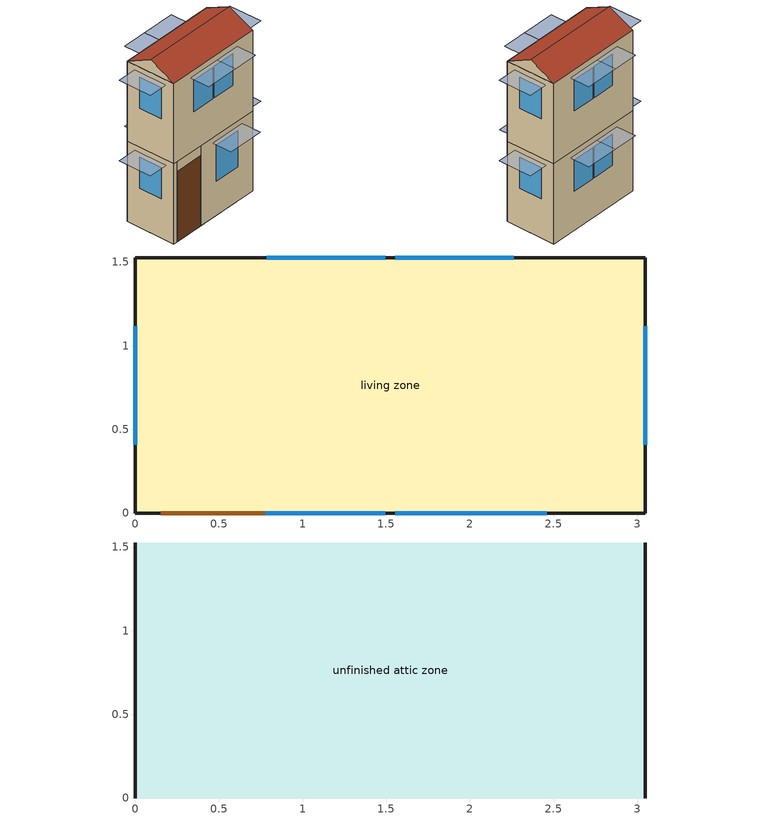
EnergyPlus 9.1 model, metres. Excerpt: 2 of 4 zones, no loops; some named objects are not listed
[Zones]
living zone
 floor foundation (FloorFndGrndFinSlab): 0,0 0,1.52 3.05,1.52 3.05,0 z0
 wall outside (WallExtInsFin): 3.05,0 3.05,1.52 0,1.52 0,0 3.05,0 z2.44:4.88; 0.13,0 1.05,0 3.05,0 3.05,1.52 0,1.52 0,0 0.13,0 z0:2.44
 window (WindowConstruction): 3.05,0.41 3.05,1.12 / 0,1.12 0,0.41 / 2.26,1.52 1.55,1.52 / 1.49,1.52 0.79,1.52 z3.63:4.57; 0.78,0 1.49,0 / 1.55,0 2.27,0 z3.62:4.57; 0,1.12 0,0.41 / 2.26,1.52 1.55,1.52 / 1.49,1.52 0.79,1.52 / 3.05,0.41 3.05,1.12 z1.19:2.13; 1.64,0 2.46,0 z1.04:2.13
 door (Door): 0.15,0 1.02,0 z0:2.13
unfinished attic zone
 floor to living zone (FloorFinInsUnfinAttic): 0,1.52 3.05,1.52 3.05,0 0,0 z4.88
 wall outside (WallExtUninsUnfin): 0,0.76,5.26 0,1.52,4.88 0,0,4.88; 3.05,0.76,5.26 3.05,0,4.88 3.05,1.52,4.88
 roof outside (RoofUnfinInsExt): 3.05,0.76,5.26 0,0.76,5.26 0,0,4.88 3.05,0,4.88; 0,0.76,5.26 3.05,0.76,5.26 3.05,1.52,4.88 0,1.52,4.88
shading: 3.05,1.27 3.05,0.26 3.66,0.26 3.66,1.27 z4.72; 1.65,0 0.62,0 0.62,-0.61 1.65,-0.61 z4.72; 2.42,0 1.4,0 1.4,-0.61 2.42,-0.61 z4.72; 0,0.26 0,1.27 -0.61,1.27 -0.61,0.26 z2.29; 1.4,1.52 2.42,1.52 2.42,2.13 1.4,2.13 z2.29; 0.63,1.52 1.65,1.52 1.65,2.13 0.63,2.13 z2.29; 3.05,1.27 3.05,0.26 3.66,0.26 3.66,1.27 z2.29; 2.61,0 1.49,0 1.49,-0.61 2.61,-0.61 z2.29; 0,0.26 0,1.27 -0.61,1.27 -0.61,0.26 z4.72; 1.4,1.52 2.42,1.52 2.42,2.13 1.4,2.13 z4.72; 0.63,1.52 1.65,1.52 1.65,2.13 0.63,2.13 z4.72
[Building]
Building 1: North Axis {deg}=22.5; Terrain=Suburbs
[Site:Location]
Denver Intl Ap_CO_USA: Latitude {deg}=39.83; Longitude {deg}=-104.65; Time Zone {hr}=-7; Elevation {m}=1650
[Site:GroundTemperature:Deep]
10.8753, 10.8753, 10.8753, 10.8753, 10.8753, 10.8753, 10.8753, 10.8753, 10.8753, 10.8753, 10.8753, 10.8753
[Site:WaterMainsTemperature]
Calculation Method=Correlation; Annual Average Outdoor Air Temperature {C}=10.8753; Maximum Difference In Monthly Average Outdoor Air Temperatures {deltaC}=23.1524
[Material] Roughness=Rough
Name | Thickness {m} | Conductivity {W/m-K} | Density {kg/m3} | Specific Heat {J/kg-K} | Thermal Absorptance | Solar Absorptance | Visible Absorptance
Asphalt Shingles&#44 Medium | 0.009525 | 0.162714 | 1121.4 | 1465.45 | 0.91 | 0.85 | 0.85
Concrete 4.0 in. | 0.1016 | 1.803125 | 2242.8 | 837.4 | 0.9 | 0.7 | 0.7
DoorMaterial | 0.04445 | 0.0612267 | 512.64 | 1214.23 | 0.9 | 0.7 | 0.7
Drywall 0.5 in. | 0.0127 | 0.160291 | 801 | 837.4 | 0.9 | 0.5 | 0.1
Floor Covering | 0.0127 | 0.0433444 | 54.468 | 1339.84 | 0.9 | 0.9 | 0.7
FloorFinStudAndAirFloor | 0.1397 | 0.557395 | 67.691 | 1210.98 | 0.9 | 0.7 | 0.7
FloorUAAdditionalCeilingIns | 0.12827 | 0.0411113 | 16.02 | 1046.75 | 0.9 | 0.7 | 0.7
FloorUATrussandIns | 0.0889 | 0.0436674 | 50.7834 | 1165.1 | 0.9 | 0.7 | 0.7
FootingMaterial | 0.2032 | 1.803125 | 2242.8 | 837.4 | 0.9 | 0.7 | 0.7
res furniture material living space | 0.1524 | 0.115458 | 640.8 | 1214.23 | 0.9 | 0.6 | 0.1
RoofSheathing | 0.01905 | 0.115458 | 512.64 | 1214.23 | 0.9 | 0.7 | 0.7
RoofUARoofIns | 0.18415 | 8.02397 | 37.0049 | 1207.88 | 0.9 | 0.7 | 0.7
Vinyl&#44 Light | 0.009525 | 0.089435 | 177.822 | 1046.75 | 0.9 | 0.3 | 0.3
WallSheathing | 0.0127 | 0.115458 | 512.64 | 1214.23 | 0.9 | 0.7 | 0.7
WallStudAndCavity | 0.0889 | 0.054245 | 162.403 | 1178.92 | 0.9 | 0.7 | 0.7
WallStudAndCavity 1 | 0.0889 | 0.393744 | 83.0341 | 1211.67 | 0.9 | 0.7 | 0.7
WallStudAndCavity 2 | 0.0889 | 0.397942 | 83.0341 | 1211.67 | 0.9 | 0.7 | 0.7
Wood Floor | 0.015875 | 0.115458 | 544.68 | 1214.23 | 0.9 | 0.7 | 0.7
[WindowMaterial:Shade]
CoolingShade: Solar Transmittance=0.999; Solar Reflectance=0.00099; Visible Transmittance=0.999; Visible Reflectance=0.00099; Infrared Hemispherical Emissivity=1e-005; Infrared Transmittance=0.999; Thickness {m}=0.0001; Conductivity {W/m-K}=10000; Shade to Glass Distance {m}=0.001; Top Opening Multiplier=0; Bottom Opening Multiplier=0; Left-Side Opening Multiplier=0; Right-Side Opening Multiplier=0; Airflow Permeability=0
[WindowMaterial:SimpleGlazingSystem]
WindowMaterial: U-Factor {W/m2-K}=2.10086; Solar Heat Gain Coefficient=0.21
[Construction]
Door: DoorMaterial
FloorFinInsUnfinAttic: FloorUAAdditionalCeilingIns, FloorUATrussandIns, Drywall 0.5 in.
FloorFinUninsFin Reversed: Floor Covering, Wood Floor, RoofSheathing, FloorFinStudAndAirFloor, Drywall 0.5 in.
FloorFndGrndFinSlab: Concrete 4.0 in., Floor Covering
FootingConstruction: FootingMaterial
res furniture construction living space; res furniture construction living space|story 2: res furniture material living space
RoofUnfinInsExt: Asphalt Shingles&#44 Medium, RoofSheathing, RoofUARoofIns
WallExtInsFin: Vinyl&#44 Light, WallSheathing, WallStudAndCavity, Drywall 0.5 in.
WallExtUninsUnfin: Vinyl&#44 Light, WallSheathing, WallStudAndCavity 1
WallIntFinUninsFin: WallStudAndCavity 2, Drywall 0.5 in.
WindowConstruction: WindowMaterial
[Zone]
living zone: Floor Area {m2}=9.290304; Part of Total Floor Area=Yes
res ds res ac asys ret air zone; res ds res fur gas asys ret air zone: Volume {m3}=0.25
unfinished attic zone: 
[InternalMass] Zone=living zone
Name | Construction | Surface Area {m2}
Merged Surface 6 - Surface 7 | FloorFinUninsFin Reversed | 4.645152
living space Partition; living space|story 2 Partition | WallIntFinUninsFin | 4.645152
res furniture mass living space | res furniture construction living space | 1.85806
res furniture mass living space|story 2 | res furniture construction living space|story 2 | 1.85806
[People] Zone or ZoneList=living zone; Number of People Schedule=res occupants schedule; Number of People Calculation Method=People; Number of People=1.32; Fraction Radiant=0.319734; Sensible Heat Fraction=0.573; Activity Level Schedule=Schedule Ruleset 1; Carbon Dioxide Generation Rate {m3/s-W}=0; Enable ASHRAE 55 Comfort Warnings=No; Mean Radiant Temperature Calculation Type=ZoneAveraged
res occupants|living space; res occupants|living space|story 2
[ElectricEquipment] Zone or ZoneList=living zone; Schedule=Always On Discrete; Design Level Calculation Method=EquipmentLevel; Design Level {W}=0; Fraction Latent=0; Fraction Radiant=0; Fraction Lost=1
res infil_1 bath fan; res infil_1 house fan; res infil_1 range fan
[OtherEquipment] Fuel Type=None; Design Level Calculation Method=EquipmentLevel
Name | Zone or ZoneList | Schedule | Design Level {W} | Fraction Latent | Fraction Radiant | Fraction Lost
res bath | living zone | res bath schedule | 6337.27 | 0 | 0 | 0
res ds res ac asys SupDCnToLvEq; res ds res ac asys SupLatLkToLvEq; res ds res ac asys SupSLkToLvEq; res ds res fur gas asys SupDCnToLvEq; res ds res fur gas asys SupLatLkToLvEq; res ds res fur gas asys SupSLkToLvEq | living zone | Always On Discrete | 0
res hot water distribution | living zone | res hot water distribution schedule | 99.0622 | 0 | 0 | 0
res shower | living zone | res shower schedule | 7899.46 | 0.487197 | 0 | 0
res sink | living zone | res sink schedule | 2132.88 | 0.312222 | 0 | 0
res ds res ac asys RetDCnToPlEq; res ds res ac asys RetLatLkEq; res ds res ac asys RetSLkEq | res ds res ac asys ret air zone | Always On Discrete | 0
res ds res fur gas asys RetDCnToPlEq; res ds res fur gas asys RetLatLkEq; res ds res fur gas asys RetSLkEq | res ds res fur gas asys ret air zone | Always On Discrete | 0
res ds res ac asys RetDCnToAhEquip; res ds res ac asys SupDCnToAhEq; res ds res ac asys SupLatLkToAhEq; res ds res ac asys SupSLkToAhEq; res ds res fur gas asys RetDCnToAhEquip; res ds res fur gas asys SupDCnToAhEq; res ds res fur gas asys SupLatLkToAhEq; res ds res fur gas asys SupSLkToAhEq | unfinished attic zone | Always On Discrete | 0
[ZoneInfiltration:DesignFlowRate] Zone or ZoneList=living zone; Schedule=Always On Discrete; Design Flow Rate Calculation Method=Flow/Zone; Design Flow Rate {m3/s}=0
res infil_1 flow; res nv_1 flow
[ZoneMixing] Schedule=Always On Continuous; Design Flow Rate Calculation Method=Flow/Zone; Design Flow Rate {m3/s}=0
Name | Zone | Source Zone
res ds res ac asys AhToLivMix; res ds res fur gas asys AhToLivMix | living zone | unfinished attic zone
res ds res ac asys LivToAhMix; res ds res fur gas asys LivToAhMix | unfinished attic zone | living zone
[ZoneInfiltration:EffectiveLeakageArea]
res infil|unfinished attic space: Zone=unfinished attic zone; Schedule=Always On Discrete; Effective Air Leakage Area {cm2}=154.684; Stack Coefficient=2.64777e-05; Wind Coefficient=3.58865e-05
[WindowShadingControl]
WindowShadingControl: Zone=living zone; Shading Type=InteriorShade; Shading Control Type=OnIfScheduleAllows; Schedule=Window shading schedule; Shading Control Is Scheduled=Yes; Glare Control Is Active=No; Shading Device Material=CoolingShade; Multiple Surface Control Type=Group; Fenestration Surface Name 1=Surface 5 - Window 1; Fenestration Surface Name 2=Surface 11 - Window 2; Fenestration Surface Name 3=Surface 3 - Window 2; Fenestration Surface Name 4=Surface 3 - Window 1; Fenestration Surface Name 5=Surface 9 - Window 2; Fenestration Surface Name 6=Surface 2 - Window 1; Fenestration Surface Name 7=Surface 8 - Window 1; Fenestration Surface Name 8=Surface 4 - Window 1; Fenestration Surface Name 9=Surface 11 - Window 1; Fenestration Surface Name 10=Surface 9 - Window 1; Fenestration Surface Name 11=Surface 10 - Window 1
[SurfaceProperty:ExposedFoundationPerimeter]
Surface 1: Exposed Perimeter Calculation Method=TotalExposedPerimeter; Total Exposed Perimeter {m}=9.144; Exposed Perimeter Fraction=1
[AvailabilityManager:Scheduled] Schedule=Always On Discrete
res ac asys Availability Manager; res fur gas asys Availability Manager
[AirLoopHVAC:ReturnPlenum]
Name | Zone
res ac asys return plenum | res ds res ac asys ret air zone
res fur gas asys return plenum | res ds res fur gas asys ret air zone
[Foundation:Kiva]
Foundation Kiva 1: Interior Horizontal Insulation Depth {m}=0; Exterior Horizontal Insulation Width {m}=0; Wall Height Above Grade {m}=0.2032; Wall Depth Below Slab {m}=0.2032; Footing Wall Construction=FootingConstruction; Footing Depth {m}=0.3
[Foundation:Kiva:Settings]
Soil Conductivity {W/m-K}=1.731; Soil Density {kg/m3}=1842.3; Soil Specific Heat {J/kg-K}=418.7; Ground Solar Absorptivity=0.9; Ground Thermal Absorptivity=0.9; Ground Surface Roughness {m}=0.03; Far-Field Width {m}=40; Deep-Ground Boundary Condition=ZeroFlux; Deep-Ground Depth {m}=40; Minimum Cell Dimension {m}=0.02; Maximum Cell Growth Coefficient=1.5; Simulation Timestep=Hourly
[ElectricLoadCenter:Distribution]
res photovoltaics elec load center dist: Generator List=res photovoltaics elec load center dist Generators; Generator Operation Scheme Type=Baseload; Electrical Buss Type=DirectCurrentWithInverter; Inverter=res photovoltaics inverter
[ElectricLoadCenter:Generators]
res photovoltaics elec load center dist Generators: Generator Name 1=res photovoltaics generator; Generator Object Type 1=Generator:PVWatts; Generator Rated Electric Power Output 1 {W}=2500
[Generator:PVWatts]
res photovoltaics generator: DC System Capacity {W}=2500; Module Type=Standard; Array Type=FixedRoofMounted; System Losses=0.14; Array Geometry Type=TiltAzimuth; Tilt Angle {deg}=26.5651; Azimuth Angle {deg}=22.5; Ground Coverage Ratio=0.4
[ElectricLoadCenter:Inverter:PVWatts]
res photovoltaics inverter: DC to AC Size Ratio=1.1; Inverter Efficiency=0.96
[EnergyManagementSystem:GlobalVariable]
res_ds_res_ac_asys_AhMfr
res_ds_res_ac_asys_AhT
res_ds_res_ac_asys_AhToLiv
res_ds_res_ac_asys_AhTt
res_ds_res_ac_asys_AhVfr
res_ds_res_ac_asys_AhW
res_ds_res_ac_asys_AhWt
res_ds_res_ac_asys_FanRtf
res_ds_res_ac_asys_LivToAh
res_ds_res_ac_asys_lk_ret_fan_equiv
res_ds_res_ac_asys_lk_sup_fan_equiv
res_ds_res_ac_asys_RaT
res_ds_res_ac_asys_RaW
res_ds_res_ac_asys_RetDCnToAh
res_ds_res_ac_asys_RetDCnToPl
res_ds_res_ac_asys_RetLatLk
res_ds_res_ac_asys_RetSLk
res_ds_res_ac_asys_SupDCnToAh
res_ds_res_ac_asys_SupDCnToLv
res_ds_res_ac_asys_SupLatLkToAh
res_ds_res_ac_asys_SupLatLkToLv
res_ds_res_ac_asys_SupSLkToAh
res_ds_res_ac_asys_SupSLkToLv
res_ds_res_fur_gas_asys_AhMfr
res_ds_res_fur_gas_asys_AhT
res_ds_res_fur_gas_asys_AhToLiv
res_ds_res_fur_gas_asys_AhTt
res_ds_res_fur_gas_asys_AhVfr
res_ds_res_fur_gas_asys_AhW
res_ds_res_fur_gas_asys_AhWt
res_ds_res_fur_gas_asys_FanRtf
res_ds_res_fur_gas_asys_LivToAh
res_ds_res_fur_gas_asys_lk_ret_fan_equiv
res_ds_res_fur_gas_asys_lk_sup_fan_equiv
res_ds_res_fur_gas_asys_RaT
res_ds_res_fur_gas_asys_RaW
res_ds_res_fur_gas_asys_RetDCnToAh
res_ds_res_fur_gas_asys_RetDCnToPl
res_ds_res_fur_gas_asys_RetLatLk
res_ds_res_fur_gas_asys_RetSLk
res_ds_res_fur_gas_asys_SupDCnToAh
res_ds_res_fur_gas_asys_SupDCnToLv
res_ds_res_fur_gas_asys_SupLatLkToAh
res_ds_res_fur_gas_asys_SupLatLkToLv
res_ds_res_fur_gas_asys_SupSLkToAh
res_ds_res_fur_gas_asys_SupSLkToLv
[EnergyManagementSystem:Sensor]
Name | Output:Variable or Output:Meter | Output:Variable or Output:Meter Index Key
res_af_vw_s | Site Wind Speed
res_ds_res_ac_asys_ah_mfr_s | System Node Mass Flow Rate | Node 24
res_ds_res_ac_asys_ah_tt_s | System Node Temperature | Node 24
res_ds_res_ac_asys_ah_t_s; res_ds_res_fur_gas_asys_ah_t_s | Zone Air Temperature | unfinished attic zone
res_ds_res_ac_asys_ah_vfr_s | System Node Current Density Volume Flow Rate | Node 24
res_ds_res_ac_asys_ah_wt_s | System Node Humidity Ratio | Node 24
res_ds_res_ac_asys_ah_w_s; res_ds_res_fur_gas_asys_ah_w_s | Zone Mean Air Humidity Ratio | unfinished attic zone
res_ds_res_ac_asys_ra_t_s | System Node Temperature | Node 27
res_ds_res_ac_asys_ra_w_s | System Node Humidity Ratio | Node 27
res_ds_res_fur_gas_asys_ah_mfr_s | System Node Mass Flow Rate | Node 17
res_ds_res_fur_gas_asys_ah_tt_s | System Node Temperature | Node 17
res_ds_res_fur_gas_asys_ah_vfr_s | System Node Current Density Volume Flow Rate | Node 17
res_ds_res_fur_gas_asys_ah_wt_s | System Node Humidity Ratio | Node 17
res_ds_res_fur_gas_asys_ra_t_s | System Node Temperature | Node 20
res_ds_res_fur_gas_asys_ra_w_s | System Node Humidity Ratio | Node 20
res_infil_1_bath_sch_s | Schedule Value | res mv_1 bath exhaust schedule
res_infil_1_range_sch_s | Schedule Value | res mv_1 range exhaust schedule
res_infil_1_wh_sch_s | Schedule Value | Always On Discrete
res_nv_1_nva_s | Schedule Value | res nv_1 avail schedule
res_nv_1_sp_s | Schedule Value | res nv_1 temp schedule
res_nv_pb_s | Site Outdoor Air Barometric Pressure
res_nv_wt_s | Site Outdoor Air Humidity Ratio
res_shower_mixsp | Schedule Value | res shower temperature schedule
[EnergyManagementSystem:Actuator]
Name | Actuated Component Unique | Actuated Component Type | Actuated Component Control Type
res_ds_res_ac_asys_AhToLivMix_act | res ds res ac asys AhToLivMix | ZoneMixing | Air Exchange Flow Rate
res_ds_res_ac_asys_LivToAhMix_act | res ds res ac asys LivToAhMix | ZoneMixing | Air Exchange Flow Rate
res_ds_res_ac_asys_RetDCnToAhEquip_act | res ds res ac asys RetDCnToAhEquip | OtherEquipment | Power Level
res_ds_res_ac_asys_RetDCnToPlEq_act | res ds res ac asys RetDCnToPlEq | OtherEquipment | Power Level
res_ds_res_ac_asys_RetLatLkEq_act | res ds res ac asys RetLatLkEq | OtherEquipment | Power Level
res_ds_res_ac_asys_RetSLkEq_act | res ds res ac asys RetSLkEq | OtherEquipment | Power Level
res_ds_res_ac_asys_SupDCnToAhEq_act | res ds res ac asys SupDCnToAhEq | OtherEquipment | Power Level
res_ds_res_ac_asys_SupDCnToLvEq_act | res ds res ac asys SupDCnToLvEq | OtherEquipment | Power Level
res_ds_res_ac_asys_SupLatLkToAhEq_act | res ds res ac asys SupLatLkToAhEq | OtherEquipment | Power Level
res_ds_res_ac_asys_SupLatLkToLvEq_act | res ds res ac asys SupLatLkToLvEq | OtherEquipment | Power Level
res_ds_res_ac_asys_SupSLkToAhEq_act | res ds res ac asys SupSLkToAhEq | OtherEquipment | Power Level
res_ds_res_ac_asys_SupSLkToLvEq_act | res ds res ac asys SupSLkToLvEq | OtherEquipment | Power Level
res_ds_res_fur_gas_asys_AhToLivMix_act | res ds res fur gas asys AhToLivMix | ZoneMixing | Air Exchange Flow Rate
res_ds_res_fur_gas_asys_LivToAhMix_act | res ds res fur gas asys LivToAhMix | ZoneMixing | Air Exchange Flow Rate
res_ds_res_fur_gas_asys_RetDCnToAhEquip_act | res ds res fur gas asys RetDCnToAhEquip | OtherEquipment | Power Level
res_ds_res_fur_gas_asys_RetDCnToPlEq_act | res ds res fur gas asys RetDCnToPlEq | OtherEquipment | Power Level
res_ds_res_fur_gas_asys_RetLatLkEq_act | res ds res fur gas asys RetLatLkEq | OtherEquipment | Power Level
res_ds_res_fur_gas_asys_RetSLkEq_act | res ds res fur gas asys RetSLkEq | OtherEquipment | Power Level
res_ds_res_fur_gas_asys_SupDCnToAhEq_act | res ds res fur gas asys SupDCnToAhEq | OtherEquipment | Power Level
res_ds_res_fur_gas_asys_SupDCnToLvEq_act | res ds res fur gas asys SupDCnToLvEq | OtherEquipment | Power Level
res_ds_res_fur_gas_asys_SupLatLkToAhEq_act | res ds res fur gas asys SupLatLkToAhEq | OtherEquipment | Power Level
res_ds_res_fur_gas_asys_SupLatLkToLvEq_act | res ds res fur gas asys SupLatLkToLvEq | OtherEquipment | Power Level
res_ds_res_fur_gas_asys_SupSLkToAhEq_act | res ds res fur gas asys SupSLkToAhEq | OtherEquipment | Power Level
res_ds_res_fur_gas_asys_SupSLkToLvEq_act | res ds res fur gas asys SupSLkToLvEq | OtherEquipment | Power Level
res_infil_1_bath_fan_act | res infil_1 bath fan | ElectricEquipment | Electric Power Level
res_infil_1_flow_act | res infil_1 flow | Zone Infiltration | Air Exchange Flow Rate
res_infil_1_house_fan_act | res infil_1 house fan | ElectricEquipment | Electric Power Level
res_infil_1_range_fan_act | res infil_1 range fan | ElectricEquipment | Electric Power Level
res_nv_1_flow_act | res nv_1 flow | Zone Infiltration | Air Exchange Flow Rate
[Schedule:Constant] Hourly Value=1
Always On Continuous; Always On Discrete
[Schedule:Day:Interval]
res bath schedule allday1; res bath schedule allday2; res bath schedule allday3; res bath schedule allday4; res bath schedule allday6; res bath schedule allday7; res occupants schedule winter design; res shower schedule allday5; Schedule Day 3; Schedule Day 5; Schedule Day 6; Schedule Day 7; Schedule Day 8; Schedule Day 9; Window shading schedule allday1; Window shading schedule allday11; Window shading schedule allday12; Window shading schedule allday2; Window shading schedule allday3; Window shading schedule allday4: No, 24:00, 0
res bath schedule allday5: No, 10:30, 0, 10:50, 0.361288, 24:00, 0
res hot water distribution schedule allday1; res hot water distribution schedule allday10; res hot water distribution schedule allday11; res hot water distribution schedule allday12; res hot water distribution schedule allday2; res hot water distribution schedule allday3; res hot water distribution schedule allday4; res hot water distribution schedule allday5; res hot water distribution schedule allday6; res hot water distribution schedule allday7; res hot water distribution schedule allday8; res hot water distribution schedule allday9: No, 01:00, 0.078424, 02:00, 0.0392749, 04:00, 0.00981873, 05:00, 0.0392749, 06:00, 0.274547, 07:00, 0.941213, 08:00, 1, 09:00, 0.960725, 10:00, 0.843152, 11:00, 0.764728, 12:00, 0.60788, 13:00, 0.529456, 15:00, 0.470544, 16:00, 0.411757, 17:00, 0.548968, 18:00, 0.725453, 19:00, 0.86279, 20:00, 0.823515, 21:00, 0.745091, 22:00, 0.60788, 23:00, 0.529456, 24:00, 0.294058
res occupants schedule allday1; res occupants schedule allday10; res occupants schedule allday11; res occupants schedule allday12; res occupants schedule allday2; res occupants schedule allday3; res occupants schedule allday4; res occupants schedule allday5; res occupants schedule allday6; res occupants schedule allday7; res occupants schedule allday8; res occupants schedule allday9: No, 07:00, 1, 08:00, 0.88, 09:00, 0.41, 16:00, 0.24, 17:00, 0.29, 18:00, 0.55, 21:00, 0.9, 24:00, 1
res occupants schedule summer design; Window shading schedule allday10; Window shading schedule allday5; Window shading schedule allday6; Window shading schedule allday7; Window shading schedule allday8; Window shading schedule allday9: No, 24:00, 1
res shower schedule allday1: No, 17:50, 0, 18:00, 0.0792065, 18:10, 0.316826, 24:00, 0
res shower schedule allday2: No, 23:00, 0, 23:10, 0.248714, 24:00, 0
res shower schedule allday3: No, 09:40, 0, 10:00, 0.319912, 10:10, 0, 10:20, 0.464365, 24:00, 0
res shower schedule allday4: No, 08:10, 0, 08:20, 0.172128, 08:30, 0.258193, 24:00, 0
res shower schedule allday6: No, 05:10, 0, 05:20, 0.35256, 05:30, 0.493583, 21:20, 0, 21:30, 0.220132, 21:40, 0.366887, 24:00, 0
res shower schedule allday7: No, 03:50, 0, 04:00, 0.157899, 04:30, 0, 04:40, 0.489101, 04:50, 0.0978202, 09:40, 0, 09:50, 0.154225, 24:00, 0
res sink schedule allday1: No, 06:40, 0, 06:50, 0.0086028, 07:30, 0, 07:40, 0.0212629, 11:50, 0, 12:00, 0.01205, 12:10, 0.0746492, 12:40, 0, 12:50, 0.0014948, 14:00, 0, 14:10, 0.0018914, 14:30, 0, 14:40, 0.0430445, 15:30, 0, 15:40, 0.0015863, 15:50, 0.0124771, 16:00, 0.0140024, 18:10, 0, 18:20, 0.0001525, 18:40, 0, 18:50, 0.108054, 19:00, 0.0105552, 19:10, 0.0058572, 19:30, 0, 19:40, 0.002593, 21:00, 0, 21:10, 0.0084808, 21:20, 0.0346858, 22:10, 0, 22:20, 0.0104026, 22:50, 0, 23:00, 0.0011897, 24:00, 0
res sink schedule allday2: No, 07:30, 0, 07:40, 0.0137584, 07:50, 0, 08:00, 0.0368517, 09:50, 0, 10:00, 0.111562, 10:10, 0.0028066, 10:20, 0, 10:30, 0.0716901, 12:30, 0, 12:40, 0.028432, 15:20, 0, 15:30, 0.0456376, 17:20, 0, 17:30, 0.0330994, 19:10, 0, 19:20, 0.0031117, 19:30, 0.0042709, 24:00, 0
res sink schedule allday3: No, 00:30, 0, 00:40, 0.0021049, 03:30, 0, 03:40, 0.0138499, 03:50, 0.0053386, 11:10, 0, 11:20, 0.0322758, 11:30, 0.0024405, 13:20, 0, 13:30, 0.0039048, 14:20, 0, 14:30, 0.0010677, 16:30, 0, 16:40, 0.0026236, 17:00, 0, 17:10, 0.0176327, 18:30, 0, 18:40, 0.0690055, 22:20, 0, 22:30, 0.0258389, 22:40, 0.0006406, 23:10, 0, 23:20, 0.0341672, 24:00, 0
res sink schedule allday4: No, 01:50, 0, 02:00, 0.03554, 04:50, 0, 05:00, 0.0367907, 07:00, 0, 07:10, 0.0053996, 07:20, 0.0198597, 07:30, 0.0270592, 08:20, 0, 08:30, 0.0179683, 08:40, 0.0655889, 08:50, 0.0573215, 09:00, 0, 09:10, 0.138987, 10:30, 0, 10:40, 0.0021354, 11:10, 0, 11:20, 0.144966, 11:30, 0.143319, 11:40, 0.0082062, 11:50, 0.0019829, 12:00, 0.0206833, 14:10, 0, 14:20, 0.0084808, 14:30, 0.00241, 14:40, 0, 14:50, 0.0370653, 15:50, 0, 16:00, 0.0349298, 17:10, 0, 17:20, 0.0017389, 17:50, 0, 18:00, 0.035662, 18:10, 0.0040268, 19:00, 0, 19:10, 0.151373, 22:20, 0, 22:30, 0.0772118, 24:00, 0
res sink schedule allday5: No, 00:10, 0.0152837, 06:10, 0, 06:20, 0.202196, 06:30, 0.354088, 07:40, 0, 07:50, 0.0074436, 12:00, 0, 12:10, 0.0003356, 12:20, 0.0276693, 12:40, 0, 12:50, 0.0931361, 13:10, 0, 13:20, 0.0402379, 14:10, 0, 14:20, 0.0084198, 17:00, 0, 17:10, 0.050488, 17:30, 0, 17:40, 0.0607687, 18:00, 0, 18:10, 0.0286455, 19:30, 0, 19:40, 0.0096095, 20:00, 0, 20:10, 0.0325808, 22:40, 0, 22:50, 0.033435, 24:00, 0
res sink schedule allday6: No, 01:40, 0, 01:50, 0.156315, 06:10, 0, 06:20, 0.0126602, 08:00, 0, 08:10, 0.0030506, 08:20, 0.0008847, 08:40, 0, 08:50, 0.0012508, 09:50, 0, 10:00, 0.132947, 12:00, 0, 12:10, 0.0358756, 13:40, 0, 13:50, 0.0626601, 14:00, 0.0663819, 15:00, 0, 15:10, 0.0149481, 15:50, 0, 16:00, 0.0352655, 16:50, 0, 17:00, 0.0036608, 17:20, 0, 17:30, 0.033496, 17:40, 0, 17:50, 0.0455765, 18:00, 0.0424649, 18:10, 0.0245882, 18:20, 0.0461866, 18:30, 0.190055, 18:40, 0.0491153, 19:10, 0, 19:20, 0.0698597, 19:30, 0, 19:40, 0.0044844, 19:50, 0.0025016, 22:00, 0, 22:10, 0.0629652, 23:00, 0, 23:10, 0.0049115, 24:00, 0
res sink schedule allday7: No, 05:20, 0, 05:30, 0.0002135, 05:40, 0.0007931, 06:00, 0, 06:10, 0.0058267, 06:40, 0, 06:50, 0.266565, 07:00, 0.0653753, 07:10, 0, 07:20, 0.0323673, 09:00, 0, 09:10, 0.0221477, 09:50, 0, 10:00, 0.0261134, 11:40, 0, 11:50, 0.00964, 12:20, 0, 12:30, 0.0394753, 16:00, 0, 16:10, 0.158145, 16:20, 0.0459426, 16:30, 0.0755339, 16:40, 0.0537828, 17:10, 0, 17:20, 0.140635, 17:30, 0.0449664, 17:40, 0.0014338, 18:40, 0, 18:50, 0.0034777, 19:00, 0.0079621, 21:00, 0, 21:10, 0.059701, 21:20, 0.0100061, 22:40, 0, 22:50, 0.0027456, 23:30, 0, 23:40, 9.15e-05, 23:50, 0.047895, 24:00, 0
Schedule Day 4: No, 24:00, 112.539
[Schedule:Week:Daily]
res bath schedule Week Rule - Jan1-Jan6: Schedule Day 8, res bath schedule allday1, res bath schedule allday2, res bath schedule allday3, res bath schedule allday4, res bath schedule allday5, res bath schedule allday6, Schedule Day 8, Schedule Day 8, Schedule Day 8, Schedule Day 8, Schedule Day 8
res bath schedule Week Rule - Jan7-Dec31: res bath schedule allday7, res bath schedule allday1, res bath schedule allday2, res bath schedule allday3, res bath schedule allday4, res bath schedule allday5, res bath schedule allday6, Schedule Day 8, Schedule Day 8, Schedule Day 8, Schedule Day 8, Schedule Day 8
res hot water distribution schedule Week Rule - Jan1-Jan6: Schedule Day 9, res hot water distribution schedule allday1, res hot water distribution schedule allday1, res hot water distribution schedule allday1, res hot water distribution schedule allday1, res hot water distribution schedule allday1, res hot water distribution schedule allday1, Schedule Day 9, Schedule Day 9, Schedule Day 9, Schedule Day 9, Schedule Day 9
res hot water distribution schedule Week Rule - Jan7-Jan27: res hot water distribution schedule allday1, res hot water distribution schedule allday1, res hot water distribution schedule allday1, res hot water distribution schedule allday1, res hot water distribution schedule allday1, res hot water distribution schedule allday1, res hot water distribution schedule allday1, Schedule Day 9, Schedule Day 9, Schedule Day 9, Schedule Day 9, Schedule Day 9
res hot water distribution schedule Week Rule - Jan28-Feb3: res hot water distribution schedule allday1, res hot water distribution schedule allday1, res hot water distribution schedule allday1, res hot water distribution schedule allday1, res hot water distribution schedule allday2, res hot water distribution schedule allday2, res hot water distribution schedule allday2, Schedule Day 9, Schedule Day 9, Schedule Day 9, Schedule Day 9, Schedule Day 9
res hot water distribution schedule Week Rule - Feb4-Feb24: res hot water distribution schedule allday2, res hot water distribution schedule allday2, res hot water distribution schedule allday2, res hot water distribution schedule allday2, res hot water distribution schedule allday2, res hot water distribution schedule allday2, res hot water distribution schedule allday2, Schedule Day 9, Schedule Day 9, Schedule Day 9, Schedule Day 9, Schedule Day 9
res hot water distribution schedule Week Rule - Feb25-Mar3: res hot water distribution schedule allday2, res hot water distribution schedule allday2, res hot water distribution schedule allday2, res hot water distribution schedule allday2, res hot water distribution schedule allday3, res hot water distribution schedule allday3, res hot water distribution schedule allday3, Schedule Day 9, Schedule Day 9, Schedule Day 9, Schedule Day 9, Schedule Day 9
res hot water distribution schedule Week Rule - Mar4-Mar31: res hot water distribution schedule allday3, res hot water distribution schedule allday3, res hot water distribution schedule allday3, res hot water distribution schedule allday3, res hot water distribution schedule allday3, res hot water distribution schedule allday3, res hot water distribution schedule allday3, Schedule Day 9, Schedule Day 9, Schedule Day 9, Schedule Day 9, Schedule Day 9
res hot water distribution schedule Week Rule - Apr1-Apr28: res hot water distribution schedule allday4, res hot water distribution schedule allday4, res hot water distribution schedule allday4, res hot water distribution schedule allday4, res hot water distribution schedule allday4, res hot water distribution schedule allday4, res hot water distribution schedule allday4, Schedule Day 9, Schedule Day 9, Schedule Day 9, Schedule Day 9, Schedule Day 9
res hot water distribution schedule Week Rule - Apr29-May5: res hot water distribution schedule allday4, res hot water distribution schedule allday4, res hot water distribution schedule allday5, res hot water distribution schedule allday5, res hot water distribution schedule allday5, res hot water distribution schedule allday5, res hot water distribution schedule allday5, Schedule Day 9, Schedule Day 9, Schedule Day 9, Schedule Day 9, Schedule Day 9
res hot water distribution schedule Week Rule - May6-May26: res hot water distribution schedule allday5, res hot water distribution schedule allday5, res hot water distribution schedule allday5, res hot water distribution schedule allday5, res hot water distribution schedule allday5, res hot water distribution schedule allday5, res hot water distribution schedule allday5, Schedule Day 9, Schedule Day 9, Schedule Day 9, Schedule Day 9, Schedule Day 9
res hot water distribution schedule Week Rule - May27-Jun2: res hot water distribution schedule allday5, res hot water distribution schedule allday5, res hot water distribution schedule allday5, res hot water distribution schedule allday5, res hot water distribution schedule allday5, res hot water distribution schedule allday6, res hot water distribution schedule allday6, Schedule Day 9, Schedule Day 9, Schedule Day 9, Schedule Day 9, Schedule Day 9
res hot water distribution schedule Week Rule - Jun3-Jun30: res hot water distribution schedule allday6, res hot water distribution schedule allday6, res hot water distribution schedule allday6, res hot water distribution schedule allday6, res hot water distribution schedule allday6, res hot water distribution schedule allday6, res hot water distribution schedule allday6, Schedule Day 9, Schedule Day 9, Schedule Day 9, Schedule Day 9, Schedule Day 9
res hot water distribution schedule Week Rule - Jul1-Jul28: res hot water distribution schedule allday7, res hot water distribution schedule allday7, res hot water distribution schedule allday7, res hot water distribution schedule allday7, res hot water distribution schedule allday7, res hot water distribution schedule allday7, res hot water distribution schedule allday7, Schedule Day 9, Schedule Day 9, Schedule Day 9, Schedule Day 9, Schedule Day 9
res hot water distribution schedule Week Rule - Jul29-Aug4: res hot water distribution schedule allday7, res hot water distribution schedule allday7, res hot water distribution schedule allday7, res hot water distribution schedule allday8, res hot water distribution schedule allday8, res hot water distribution schedule allday8, res hot water distribution schedule allday8, Schedule Day 9, Schedule Day 9, Schedule Day 9, Schedule Day 9, Schedule Day 9
res hot water distribution schedule Week Rule - Aug5-Aug25: res hot water distribution schedule allday8, res hot water distribution schedule allday8, res hot water distribution schedule allday8, res hot water distribution schedule allday8, res hot water distribution schedule allday8, res hot water distribution schedule allday8, res hot water distribution schedule allday8, Schedule Day 9, Schedule Day 9, Schedule Day 9, Schedule Day 9, Schedule Day 9
res hot water distribution schedule Week Rule - Aug26-Sep1: res hot water distribution schedule allday8, res hot water distribution schedule allday8, res hot water distribution schedule allday8, res hot water distribution schedule allday8, res hot water distribution schedule allday8, res hot water distribution schedule allday8, res hot water distribution schedule allday9, Schedule Day 9, Schedule Day 9, Schedule Day 9, Schedule Day 9, Schedule Day 9
res hot water distribution schedule Week Rule - Sep2-Sep29: res hot water distribution schedule allday9, res hot water distribution schedule allday9, res hot water distribution schedule allday9, res hot water distribution schedule allday9, res hot water distribution schedule allday9, res hot water distribution schedule allday9, res hot water distribution schedule allday9, Schedule Day 9, Schedule Day 9, Schedule Day 9, Schedule Day 9, Schedule Day 9
res hot water distribution schedule Week Rule - Sep30-Oct6: res hot water distribution schedule allday9, res hot water distribution schedule allday10, res hot water distribution schedule allday10, res hot water distribution schedule allday10, res hot water distribution schedule allday10, res hot water distribution schedule allday10, res hot water distribution schedule allday10, Schedule Day 9, Schedule Day 9, Schedule Day 9, Schedule Day 9, Schedule Day 9
res hot water distribution schedule Week Rule - Oct7-Oct27: res hot water distribution schedule allday10, res hot water distribution schedule allday10, res hot water distribution schedule allday10, res hot water distribution schedule allday10, res hot water distribution schedule allday10, res hot water distribution schedule allday10, res hot water distribution schedule allday10, Schedule Day 9, Schedule Day 9, Schedule Day 9, Schedule Day 9, Schedule Day 9
res hot water distribution schedule Week Rule - Oct28-Nov3: res hot water distribution schedule allday10, res hot water distribution schedule allday10, res hot water distribution schedule allday10, res hot water distribution schedule allday10, res hot water distribution schedule allday11, res hot water distribution schedule allday11, res hot water distribution schedule allday11, Schedule Day 9, Schedule Day 9, Schedule Day 9, Schedule Day 9, Schedule Day 9
res hot water distribution schedule Week Rule - Nov4-Nov24: res hot water distribution schedule allday11, res hot water distribution schedule allday11, res hot water distribution schedule allday11, res hot water distribution schedule allday11, res hot water distribution schedule allday11, res hot water distribution schedule allday11, res hot water distribution schedule allday11, Schedule Day 9, Schedule Day 9, Schedule Day 9, Schedule Day 9, Schedule Day 9
res hot water distribution schedule Week Rule - Nov25-Dec1: res hot water distribution schedule allday11, res hot water distribution schedule allday11, res hot water distribution schedule allday11, res hot water distribution schedule allday11, res hot water distribution schedule allday11, res hot water distribution schedule allday11, res hot water distribution schedule allday12, Schedule Day 9, Schedule Day 9, Schedule Day 9, Schedule Day 9, Schedule Day 9
res hot water distribution schedule Week Rule - Dec2-Dec31: res hot water distribution schedule allday12, res hot water distribution schedule allday12, res hot water distribution schedule allday12, res hot water distribution schedule allday12, res hot water distribution schedule allday12, res hot water distribution schedule allday12, res hot water distribution schedule allday12, Schedule Day 9, Schedule Day 9, Schedule Day 9, Schedule Day 9, Schedule Day 9
res occupants schedule Week Rule - Jan1-Jan6: Schedule Day 3, res occupants schedule allday1, res occupants schedule allday1, res occupants schedule allday1, res occupants schedule allday1, res occupants schedule allday1, res occupants schedule allday1, Schedule Day 3, res occupants schedule summer design, res occupants schedule winter design, Schedule Day 3, Schedule Day 3
res occupants schedule Week Rule - Jan7-Jan27: res occupants schedule allday1, res occupants schedule allday1, res occupants schedule allday1, res occupants schedule allday1, res occupants schedule allday1, res occupants schedule allday1, res occupants schedule allday1, Schedule Day 3, res occupants schedule summer design, res occupants schedule winter design, Schedule Day 3, Schedule Day 3
res occupants schedule Week Rule - Jan28-Feb3: res occupants schedule allday1, res occupants schedule allday1, res occupants schedule allday1, res occupants schedule allday1, res occupants schedule allday2, res occupants schedule allday2, res occupants schedule allday2, Schedule Day 3, res occupants schedule summer design, res occupants schedule winter design, Schedule Day 3, Schedule Day 3
res occupants schedule Week Rule - Feb4-Feb24: res occupants schedule allday2, res occupants schedule allday2, res occupants schedule allday2, res occupants schedule allday2, res occupants schedule allday2, res occupants schedule allday2, res occupants schedule allday2, Schedule Day 3, res occupants schedule summer design, res occupants schedule winter design, Schedule Day 3, Schedule Day 3
res occupants schedule Week Rule - Feb25-Mar3: res occupants schedule allday2, res occupants schedule allday2, res occupants schedule allday2, res occupants schedule allday2, res occupants schedule allday3, res occupants schedule allday3, res occupants schedule allday3, Schedule Day 3, res occupants schedule summer design, res occupants schedule winter design, Schedule Day 3, Schedule Day 3
res occupants schedule Week Rule - Mar4-Mar31: res occupants schedule allday3, res occupants schedule allday3, res occupants schedule allday3, res occupants schedule allday3, res occupants schedule allday3, res occupants schedule allday3, res occupants schedule allday3, Schedule Day 3, res occupants schedule summer design, res occupants schedule winter design, Schedule Day 3, Schedule Day 3
res occupants schedule Week Rule - Apr1-Apr28: res occupants schedule allday4, res occupants schedule allday4, res occupants schedule allday4, res occupants schedule allday4, res occupants schedule allday4, res occupants schedule allday4, res occupants schedule allday4, Schedule Day 3, res occupants schedule summer design, res occupants schedule winter design, Schedule Day 3, Schedule Day 3
res occupants schedule Week Rule - Apr29-May5: res occupants schedule allday4, res occupants schedule allday4, res occupants schedule allday5, res occupants schedule allday5, res occupants schedule allday5, res occupants schedule allday5, res occupants schedule allday5, Schedule Day 3, res occupants schedule summer design, res occupants schedule winter design, Schedule Day 3, Schedule Day 3
res occupants schedule Week Rule - May6-May26: res occupants schedule allday5, res occupants schedule allday5, res occupants schedule allday5, res occupants schedule allday5, res occupants schedule allday5, res occupants schedule allday5, res occupants schedule allday5, Schedule Day 3, res occupants schedule summer design, res occupants schedule winter design, Schedule Day 3, Schedule Day 3
res occupants schedule Week Rule - May27-Jun2: res occupants schedule allday5, res occupants schedule allday5, res occupants schedule allday5, res occupants schedule allday5, res occupants schedule allday5, res occupants schedule allday6, res occupants schedule allday6, Schedule Day 3, res occupants schedule summer design, res occupants schedule winter design, Schedule Day 3, Schedule Day 3
res occupants schedule Week Rule - Jun3-Jun30: res occupants schedule allday6, res occupants schedule allday6, res occupants schedule allday6, res occupants schedule allday6, res occupants schedule allday6, res occupants schedule allday6, res occupants schedule allday6, Schedule Day 3, res occupants schedule summer design, res occupants schedule winter design, Schedule Day 3, Schedule Day 3
res occupants schedule Week Rule - Jul1-Jul28: res occupants schedule allday7, res occupants schedule allday7, res occupants schedule allday7, res occupants schedule allday7, res occupants schedule allday7, res occupants schedule allday7, res occupants schedule allday7, Schedule Day 3, res occupants schedule summer design, res occupants schedule winter design, Schedule Day 3, Schedule Day 3
res occupants schedule Week Rule - Jul29-Aug4: res occupants schedule allday7, res occupants schedule allday7, res occupants schedule allday7, res occupants schedule allday8, res occupants schedule allday8, res occupants schedule allday8, res occupants schedule allday8, Schedule Day 3, res occupants schedule summer design, res occupants schedule winter design, Schedule Day 3, Schedule Day 3
res occupants schedule Week Rule - Aug5-Aug25: res occupants schedule allday8, res occupants schedule allday8, res occupants schedule allday8, res occupants schedule allday8, res occupants schedule allday8, res occupants schedule allday8, res occupants schedule allday8, Schedule Day 3, res occupants schedule summer design, res occupants schedule winter design, Schedule Day 3, Schedule Day 3
res occupants schedule Week Rule - Aug26-Sep1: res occupants schedule allday8, res occupants schedule allday8, res occupants schedule allday8, res occupants schedule allday8, res occupants schedule allday8, res occupants schedule allday8, res occupants schedule allday9, Schedule Day 3, res occupants schedule summer design, res occupants schedule winter design, Schedule Day 3, Schedule Day 3
res occupants schedule Week Rule - Sep2-Sep29: res occupants schedule allday9, res occupants schedule allday9, res occupants schedule allday9, res occupants schedule allday9, res occupants schedule allday9, res occupants schedule allday9, res occupants schedule allday9, Schedule Day 3, res occupants schedule summer design, res occupants schedule winter design, Schedule Day 3, Schedule Day 3
res occupants schedule Week Rule - Sep30-Oct6: res occupants schedule allday9, res occupants schedule allday10, res occupants schedule allday10, res occupants schedule allday10, res occupants schedule allday10, res occupants schedule allday10, res occupants schedule allday10, Schedule Day 3, res occupants schedule summer design, res occupants schedule winter design, Schedule Day 3, Schedule Day 3
res occupants schedule Week Rule - Oct7-Oct27: res occupants schedule allday10, res occupants schedule allday10, res occupants schedule allday10, res occupants schedule allday10, res occupants schedule allday10, res occupants schedule allday10, res occupants schedule allday10, Schedule Day 3, res occupants schedule summer design, res occupants schedule winter design, Schedule Day 3, Schedule Day 3
res occupants schedule Week Rule - Oct28-Nov3: res occupants schedule allday10, res occupants schedule allday10, res occupants schedule allday10, res occupants schedule allday10, res occupants schedule allday11, res occupants schedule allday11, res occupants schedule allday11, Schedule Day 3, res occupants schedule summer design, res occupants schedule winter design, Schedule Day 3, Schedule Day 3
res occupants schedule Week Rule - Nov4-Nov24: res occupants schedule allday11, res occupants schedule allday11, res occupants schedule allday11, res occupants schedule allday11, res occupants schedule allday11, res occupants schedule allday11, res occupants schedule allday11, Schedule Day 3, res occupants schedule summer design, res occupants schedule winter design, Schedule Day 3, Schedule Day 3
res occupants schedule Week Rule - Nov25-Dec1: res occupants schedule allday11, res occupants schedule allday11, res occupants schedule allday11, res occupants schedule allday11, res occupants schedule allday11, res occupants schedule allday11, res occupants schedule allday12, Schedule Day 3, res occupants schedule summer design, res occupants schedule winter design, Schedule Day 3, Schedule Day 3
res occupants schedule Week Rule - Dec2-Dec31: res occupants schedule allday12, res occupants schedule allday12, res occupants schedule allday12, res occupants schedule allday12, res occupants schedule allday12, res occupants schedule allday12, res occupants schedule allday12, Schedule Day 3, res occupants schedule summer design, res occupants schedule winter design, Schedule Day 3, Schedule Day 3
res shower schedule Week Rule - Jan1-Jan6: Schedule Day 6, res shower schedule allday1, res shower schedule allday2, res shower schedule allday3, res shower schedule allday4, res shower schedule allday5, res shower schedule allday6, Schedule Day 6, Schedule Day 6, Schedule Day 6, Schedule Day 6, Schedule Day 6
res shower schedule Week Rule - Jan7-Dec31: res shower schedule allday7, res shower schedule allday1, res shower schedule allday2, res shower schedule allday3, res shower schedule allday4, res shower schedule allday5, res shower schedule allday6, Schedule Day 6, Schedule Day 6, Schedule Day 6, Schedule Day 6, Schedule Day 6
res sink schedule Week Rule - Jan1-Jan6: Schedule Day 7, res sink schedule allday1, res sink schedule allday2, res sink schedule allday3, res sink schedule allday4, res sink schedule allday5, res sink schedule allday6, Schedule Day 7, Schedule Day 7, Schedule Day 7, Schedule Day 7, Schedule Day 7
res sink schedule Week Rule - Jan7-Dec31: res sink schedule allday7, res sink schedule allday1, res sink schedule allday2, res sink schedule allday3, res sink schedule allday4, res sink schedule allday5, res sink schedule allday6, Schedule Day 7, Schedule Day 7, Schedule Day 7, Schedule Day 7, Schedule Day 7
Schedule Ruleset 1 Week Rule - Jan1-Dec31: Schedule Day 4, Schedule Day 4, Schedule Day 4, Schedule Day 4, Schedule Day 4, Schedule Day 4, Schedule Day 4, Schedule Day 4, Schedule Day 4, Schedule Day 4, Schedule Day 4, Schedule Day 4
Window shading schedule Week Rule - Jan1-Jan6: Schedule Day 5, Window shading schedule allday1, Window shading schedule allday1, Window shading schedule allday1, Window shading schedule allday1, Window shading schedule allday1, Window shading schedule allday1, Schedule Day 5, Schedule Day 5, Schedule Day 5, Schedule Day 5, Schedule Day 5
Window shading schedule Week Rule - Jan7-Jan27: Window shading schedule allday1, Window shading schedule allday1, Window shading schedule allday1, Window shading schedule allday1, Window shading schedule allday1, Window shading schedule allday1, Window shading schedule allday1, Schedule Day 5, Schedule Day 5, Schedule Day 5, Schedule Day 5, Schedule Day 5
Window shading schedule Week Rule - Jan28-Feb3: Window shading schedule allday1, Window shading schedule allday1, Window shading schedule allday1, Window shading schedule allday1, Window shading schedule allday2, Window shading schedule allday2, Window shading schedule allday2, Schedule Day 5, Schedule Day 5, Schedule Day 5, Schedule Day 5, Schedule Day 5
Window shading schedule Week Rule - Feb4-Feb24: Window shading schedule allday2, Window shading schedule allday2, Window shading schedule allday2, Window shading schedule allday2, Window shading schedule allday2, Window shading schedule allday2, Window shading schedule allday2, Schedule Day 5, Schedule Day 5, Schedule Day 5, Schedule Day 5, Schedule Day 5
Window shading schedule Week Rule - Feb25-Mar3: Window shading schedule allday2, Window shading schedule allday2, Window shading schedule allday2, Window shading schedule allday2, Window shading schedule allday3, Window shading schedule allday3, Window shading schedule allday3, Schedule Day 5, Schedule Day 5, Schedule Day 5, Schedule Day 5, Schedule Day 5
Window shading schedule Week Rule - Mar4-Mar31: Window shading schedule allday3, Window shading schedule allday3, Window shading schedule allday3, Window shading schedule allday3, Window shading schedule allday3, Window shading schedule allday3, Window shading schedule allday3, Schedule Day 5, Schedule Day 5, Schedule Day 5, Schedule Day 5, Schedule Day 5
Window shading schedule Week Rule - Apr1-Apr28: Window shading schedule allday4, Window shading schedule allday4, Window shading schedule allday4, Window shading schedule allday4, Window shading schedule allday4, Window shading schedule allday4, Window shading schedule allday4, Schedule Day 5, Schedule Day 5, Schedule Day 5, Schedule Day 5, Schedule Day 5
Window shading schedule Week Rule - Apr29-May5: Window shading schedule allday4, Window shading schedule allday4, Window shading schedule allday5, Window shading schedule allday5, Window shading schedule allday5, Window shading schedule allday5, Window shading schedule allday5, Schedule Day 5, Schedule Day 5, Schedule Day 5, Schedule Day 5, Schedule Day 5
Window shading schedule Week Rule - May6-May26: Window shading schedule allday5, Window shading schedule allday5, Window shading schedule allday5, Window shading schedule allday5, Window shading schedule allday5, Window shading schedule allday5, Window shading schedule allday5, Schedule Day 5, Schedule Day 5, Schedule Day 5, Schedule Day 5, Schedule Day 5
Window shading schedule Week Rule - May27-Jun2: Window shading schedule allday5, Window shading schedule allday5, Window shading schedule allday5, Window shading schedule allday5, Window shading schedule allday5, Window shading schedule allday6, Window shading schedule allday6, Schedule Day 5, Schedule Day 5, Schedule Day 5, Schedule Day 5, Schedule Day 5
Window shading schedule Week Rule - Jun3-Jun30: Window shading schedule allday6, Window shading schedule allday6, Window shading schedule allday6, Window shading schedule allday6, Window shading schedule allday6, Window shading schedule allday6, Window shading schedule allday6, Schedule Day 5, Schedule Day 5, Schedule Day 5, Schedule Day 5, Schedule Day 5
Window shading schedule Week Rule - Jul1-Jul28: Window shading schedule allday7, Window shading schedule allday7, Window shading schedule allday7, Window shading schedule allday7, Window shading schedule allday7, Window shading schedule allday7, Window shading schedule allday7, Schedule Day 5, Schedule Day 5, Schedule Day 5, Schedule Day 5, Schedule Day 5
Window shading schedule Week Rule - Jul29-Aug4: Window shading schedule allday7, Window shading schedule allday7, Window shading schedule allday7, Window shading schedule allday8, Window shading schedule allday8, Window shading schedule allday8, Window shading schedule allday8, Schedule Day 5, Schedule Day 5, Schedule Day 5, Schedule Day 5, Schedule Day 5
Window shading schedule Week Rule - Aug5-Aug25: Window shading schedule allday8, Window shading schedule allday8, Window shading schedule allday8, Window shading schedule allday8, Window shading schedule allday8, Window shading schedule allday8, Window shading schedule allday8, Schedule Day 5, Schedule Day 5, Schedule Day 5, Schedule Day 5, Schedule Day 5
Window shading schedule Week Rule - Aug26-Sep1: Window shading schedule allday8, Window shading schedule allday8, Window shading schedule allday8, Window shading schedule allday8, Window shading schedule allday8, Window shading schedule allday8, Window shading schedule allday9, Schedule Day 5, Schedule Day 5, Schedule Day 5, Schedule Day 5, Schedule Day 5
Window shading schedule Week Rule - Sep2-Sep29: Window shading schedule allday9, Window shading schedule allday9, Window shading schedule allday9, Window shading schedule allday9, Window shading schedule allday9, Window shading schedule allday9, Window shading schedule allday9, Schedule Day 5, Schedule Day 5, Schedule Day 5, Schedule Day 5, Schedule Day 5
Window shading schedule Week Rule - Sep30-Oct6: Window shading schedule allday9, Window shading schedule allday10, Window shading schedule allday10, Window shading schedule allday10, Window shading schedule allday10, Window shading schedule allday10, Window shading schedule allday10, Schedule Day 5, Schedule Day 5, Schedule Day 5, Schedule Day 5, Schedule Day 5
Window shading schedule Week Rule - Oct7-Oct27: Window shading schedule allday10, Window shading schedule allday10, Window shading schedule allday10, Window shading schedule allday10, Window shading schedule allday10, Window shading schedule allday10, Window shading schedule allday10, Schedule Day 5, Schedule Day 5, Schedule Day 5, Schedule Day 5, Schedule Day 5
Window shading schedule Week Rule - Oct28-Nov3: Window shading schedule allday10, Window shading schedule allday10, Window shading schedule allday10, Window shading schedule allday10, Window shading schedule allday11, Window shading schedule allday11, Window shading schedule allday11, Schedule Day 5, Schedule Day 5, Schedule Day 5, Schedule Day 5, Schedule Day 5
Window shading schedule Week Rule - Nov4-Nov24: Window shading schedule allday11, Window shading schedule allday11, Window shading schedule allday11, Window shading schedule allday11, Window shading schedule allday11, Window shading schedule allday11, Window shading schedule allday11, Schedule Day 5, Schedule Day 5, Schedule Day 5, Schedule Day 5, Schedule Day 5
Window shading schedule Week Rule - Nov25-Dec1: Window shading schedule allday11, Window shading schedule allday11, Window shading schedule allday11, Window shading schedule allday11, Window shading schedule allday11, Window shading schedule allday11, Window shading schedule allday12, Schedule Day 5, Schedule Day 5, Schedule Day 5, Schedule Day 5, Schedule Day 5
Window shading schedule Week Rule - Dec2-Dec31: Window shading schedule allday12, Window shading schedule allday12, Window shading schedule allday12, Window shading schedule allday12, Window shading schedule allday12, Window shading schedule allday12, Window shading schedule allday12, Schedule Day 5, Schedule Day 5, Schedule Day 5, Schedule Day 5, Schedule Day 5
[Schedule:Year]
res bath schedule: res bath schedule Week Rule - Jan1-Jan6, 1, 1, 1, 6, res bath schedule Week Rule - Jan7-Dec31, 1, 7, 12, 31
res hot water distribution schedule: res hot water distribution schedule Week Rule - Jan1-Jan6, 1, 1, 1, 6, res hot water distribution schedule Week Rule - Jan7-Jan27, 1, 7, 1, 27, res hot water distribution schedule Week Rule - Jan28-Feb3, 1, 28, 2, 3, res hot water distribution schedule Week Rule - Feb4-Feb24, 2, 4, 2, 24, res hot water distribution schedule Week Rule - Feb25-Mar3, 2, 25, 3, 3, res hot water distribution schedule Week Rule - Mar4-Mar31, 3, 4, 3, 31, res hot water distribution schedule Week Rule - Apr1-Apr28, 4, 1, 4, 28, res hot water distribution schedule Week Rule - Apr29-May5, 4, 29, 5, 5, res hot water distribution schedule Week Rule - May6-May26, 5, 6, 5, 26, res hot water distribution schedule Week Rule - May27-Jun2, 5, 27, 6, 2, res hot water distribution schedule Week Rule - Jun3-Jun30, 6, 3, 6, 30, res hot water distribution schedule Week Rule - Jul1-Jul28, 7, 1, 7, 28, res hot water distribution schedule Week Rule - Jul29-Aug4, 7, 29, 8, 4, res hot water distribution schedule Week Rule - Aug5-Aug25, 8, 5, 8, 25, res hot water distribution schedule Week Rule - Aug26-Sep1, 8, 26, 9, 1, res hot water distribution schedule Week Rule - Sep2-Sep29, 9, 2, 9, 29, res hot water distribution schedule Week Rule - Sep30-Oct6, 9, 30, 10, 6, res hot water distribution schedule Week Rule - Oct7-Oct27, 10, 7, 10, 27, res hot water distribution schedule Week Rule - Oct28-Nov3, 10, 28, 11, 3, res hot water distribution schedule Week Rule - Nov4-Nov24, 11, 4, 11, 24, res hot water distribution schedule Week Rule - Nov25-Dec1, 11, 25, 12, 1, res hot water distribution schedule Week Rule - Dec2-Dec31, 12, 2, 12, 31
res occupants schedule: res occupants schedule Week Rule - Jan1-Jan6, 1, 1, 1, 6, res occupants schedule Week Rule - Jan7-Jan27, 1, 7, 1, 27, res occupants schedule Week Rule - Jan28-Feb3, 1, 28, 2, 3, res occupants schedule Week Rule - Feb4-Feb24, 2, 4, 2, 24, res occupants schedule Week Rule - Feb25-Mar3, 2, 25, 3, 3, res occupants schedule Week Rule - Mar4-Mar31, 3, 4, 3, 31, res occupants schedule Week Rule - Apr1-Apr28, 4, 1, 4, 28, res occupants schedule Week Rule - Apr29-May5, 4, 29, 5, 5, res occupants schedule Week Rule - May6-May26, 5, 6, 5, 26, res occupants schedule Week Rule - May27-Jun2, 5, 27, 6, 2, res occupants schedule Week Rule - Jun3-Jun30, 6, 3, 6, 30, res occupants schedule Week Rule - Jul1-Jul28, 7, 1, 7, 28, res occupants schedule Week Rule - Jul29-Aug4, 7, 29, 8, 4, res occupants schedule Week Rule - Aug5-Aug25, 8, 5, 8, 25, res occupants schedule Week Rule - Aug26-Sep1, 8, 26, 9, 1, res occupants schedule Week Rule - Sep2-Sep29, 9, 2, 9, 29, res occupants schedule Week Rule - Sep30-Oct6, 9, 30, 10, 6, res occupants schedule Week Rule - Oct7-Oct27, 10, 7, 10, 27, res occupants schedule Week Rule - Oct28-Nov3, 10, 28, 11, 3, res occupants schedule Week Rule - Nov4-Nov24, 11, 4, 11, 24, res occupants schedule Week Rule - Nov25-Dec1, 11, 25, 12, 1, res occupants schedule Week Rule - Dec2-Dec31, 12, 2, 12, 31
res shower schedule: res shower schedule Week Rule - Jan1-Jan6, 1, 1, 1, 6, res shower schedule Week Rule - Jan7-Dec31, 1, 7, 12, 31
res sink schedule: res sink schedule Week Rule - Jan1-Jan6, 1, 1, 1, 6, res sink schedule Week Rule - Jan7-Dec31, 1, 7, 12, 31
Schedule Ruleset 1: Schedule Ruleset 1 Week Rule - Jan1-Dec31, 1, 1, 12, 31
Window shading schedule: Window shading schedule Week Rule - Jan1-Jan6, 1, 1, 1, 6, Window shading schedule Week Rule - Jan7-Jan27, 1, 7, 1, 27, Window shading schedule Week Rule - Jan28-Feb3, 1, 28, 2, 3, Window shading schedule Week Rule - Feb4-Feb24, 2, 4, 2, 24, Window shading schedule Week Rule - Feb25-Mar3, 2, 25, 3, 3, Window shading schedule Week Rule - Mar4-Mar31, 3, 4, 3, 31, Window shading schedule Week Rule - Apr1-Apr28, 4, 1, 4, 28, Window shading schedule Week Rule - Apr29-May5, 4, 29, 5, 5, Window shading schedule Week Rule - May6-May26, 5, 6, 5, 26, Window shading schedule Week Rule - May27-Jun2, 5, 27, 6, 2, Window shading schedule Week Rule - Jun3-Jun30, 6, 3, 6, 30, Window shading schedule Week Rule - Jul1-Jul28, 7, 1, 7, 28, Window shading schedule Week Rule - Jul29-Aug4, 7, 29, 8, 4, Window shading schedule Week Rule - Aug5-Aug25, 8, 5, 8, 25, Window shading schedule Week Rule - Aug26-Sep1, 8, 26, 9, 1, Window shading schedule Week Rule - Sep2-Sep29, 9, 2, 9, 29, Window shading schedule Week Rule - Sep30-Oct6, 9, 30, 10, 6, Window shading schedule Week Rule - Oct7-Oct27, 10, 7, 10, 27, Window shading schedule Week Rule - Oct28-Nov3, 10, 28, 11, 3, Window shading schedule Week Rule - Nov4-Nov24, 11, 4, 11, 24, Window shading schedule Week Rule - Nov25-Dec1, 11, 25, 12, 1, Window shading schedule Week Rule - Dec2-Dec31, 12, 2, 12, 31
